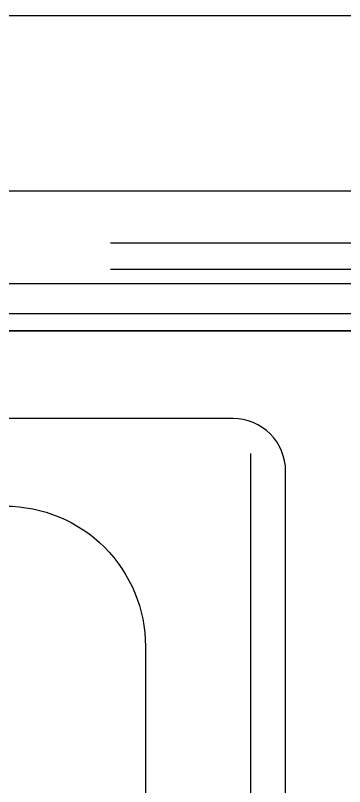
# Model space of a CAD drawing. Header units: millimetres. Extents: x 0 to 1390178, y 0 to 110113.
# Drawn here: x 725232.8 to 725420.7, y 34230.7 to 34670.7 of the extents above; entities that cross this region are included whole.
import ezdxf
from ezdxf.xclip import XClip

# ---------------------------------------------------------------- set-up
doc = ezdxf.new("R2010")
doc.units = ezdxf.units.MM
doc.header["$LTSCALE"] = 100
doc.header["$XCLIPFRAME"] = 0
doc.linetypes.add('X - 단위세대 확장형$0$CEN', pattern=[62, 60, -1, 0, -1])
doc.linetypes.add('X - 단위세대 확장형$0$X-84$0$HID', pattern=[2.3, 1.5, -0.8])
for name, color, linetype in [('SYM', 7, 'Continuous'), ('X - 단위세대 확장형$0$A-ETC', 7, 'Continuous'), ('X - 단위세대 확장형$0$A-FIN', 8, 'Continuous'), ('X - 단위세대 확장형$0$A-HAT', 253, 'Continuous'), ('X - 단위세대 확장형$0$AA-WAXM-CONC', 2, 'Continuous'), ('X - 단위세대 확장형$0$AA-XXXX-CNTL', 1, 'X - 단위세대 확장형$0$CEN'), ('X - 단위세대 확장형$0$TOIL', 4, 'Continuous')]:
    doc.layers.add(name, color=color, linetype=linetype)
doc.layers.add('X - 단위세대 확장형$0$A-MC', color=171, linetype='Continuous', plot=False)

# ---------------------------------------------------------------- blocks, each defined once
blk = doc.blocks.new('X - 단위세대 확장형$0$A$C7F6E29D9')
at = {"layer": 'X - 단위세대 확장형$0$A-ETC', "color": 8, "linetype": 'X - 단위세대 확장형$0$X-84$0$HID'}
blk.add_lwpolyline([(2120, 1520), (0, 1520), (0, 0), (2120, 0)], close=True, dxfattribs=at)
at = {"layer": 'X - 단위세대 확장형$0$A-ETC', "color": 8}
for points in [[(35, 1512), (2085, 1512)], [(35, 1495), (2085, 1495)]]:
    blk.add_lwpolyline(points, dxfattribs=at)
at = {"layer": 'X - 단위세대 확장형$0$A-FIN'}
blk.add_lwpolyline([(1335, 35), (35, 35), (35, 1485), (2085, 1485), (2085, 35)], dxfattribs=at)
at = {"layer": 'X - 단위세대 확장형$0$TOIL', "color": 6}
blk.add_line((670, 1415), (670, 130), dxfattribs=at)
blk.add_lwpolyline([(35, 1485), (35, 35), (740, 35), (740, 1485)], close=True, dxfattribs=at)
for points in [[(120, 1435, 0.414214), (90, 1405), (90, 90, 0.414214), (100, 80), (680, 80, 0.414214), (690, 90), (690, 1405, 0.414214), (660, 1435)], [(530, 1385, -0.414214), (610, 1305), (610, 360, -0.414214), (530, 280), (250, 280, -0.414214), (170, 360), (170, 1305, -0.414214), (250, 1385)]]:
    blk.add_lwpolyline(points, format="xyb", close=True, dxfattribs=at)
blk = doc.blocks.new('X - 단위세대 확장형$0$A$Cbc2b9392')
at = {"layer": 'X - 단위세대 확장형$0$A-ETC', "color": 8, "linetype": 'X - 단위세대 확장형$0$X-84$0$HID'}
blk.add_lwpolyline([(-4755, -130), (-6880, -130), (-6880, -1685), (-4755, -1685)], close=True, dxfattribs=at)
at = {"layer": 'X - 단위세대 확장형$0$A-MC'}
blk.add_line((-8459.88, -180), (-4620, -180), dxfattribs=at)
at = {"layer": 'X - 단위세대 확장형$0$AA-WAXM-CONC'}
blk.add_line((-8140, -100), (-200, -100), dxfattribs=at)
at = {"layer": 'X - 단위세대 확장형$0$AA-XXXX-CNTL'}
blk.add_line((-8459.88, 0), (222.52, 0), dxfattribs=at)
at = {"layer": 'X - 단위세대 확장형$0$A-HAT'}
blk.add_blockref('X - 단위세대 확장형$0$A$C7F6E29D9', (-6875, -1665), dxfattribs=at)
blk = doc.blocks.new('X - 단위세대 확장형', base_point=(-475.36, -286.73))
blk.add_blockref('X - 단위세대 확장형$0$A$Cbc2b9392', (78821.98, 50563.11))

msp = doc.modelspace()

# ---------------------------------------------------------------- block references
at = {"layer": 'SYM'}
ref = msp.add_blockref('X - 단위세대 확장형', (652274.72, -16179.14), dxfattribs=at)
XClip(ref).set_block_clipping_path([(27286.2339647645, 22495.2025850526), (88213.6007378809, 68689.6277392105)])

doc.saveas('drawing.dxf')
